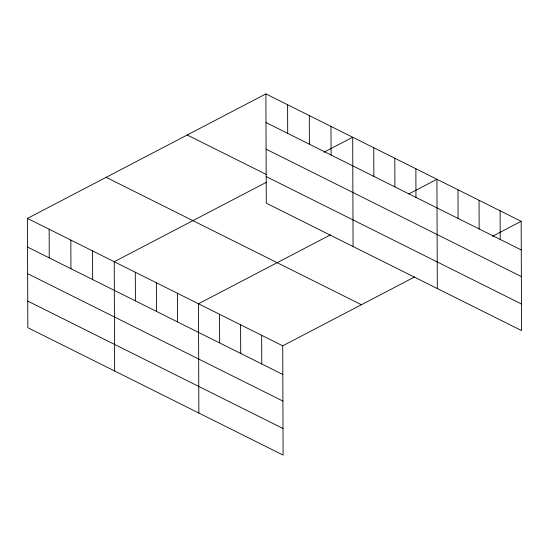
<?xml version="1.0" encoding="UTF-8"?>
<svg xmlns="http://www.w3.org/2000/svg" width="549" height="549" viewBox="0 0 549 549"><rect width="100%" height="100%" fill="white"/><g stroke="black" fill="none" stroke-linecap="round" stroke-linejoin="round"><path stroke-width="0.82" d="M414.708 276.902L282.721 345.815L283.106 455.094L27.834 327.691L27.45 218.413L265.894 93.906L521.166 221.309L521.55 330.587L266.279 203.185L265.894 93.906M266.491 182.227L114.24 261.729L114.624 371.007M323.937 152.231L352.691 137.223L353.069 246.501M330.464 234.855L198.484 303.769L198.862 413.054M408.936 193.886L436.929 179.262L437.313 288.548M492.419 236.324L521.166 221.309M265.997 122.557L521.269 249.96M266.087 149.163L521.365 276.572M187.209 134.992L266.519 174.575M266.183 176.579L521.454 303.981M106.135 177.32L361.407 304.729M27.45 218.413L282.721 345.815M27.553 247.064L282.824 374.466M27.642 273.67L282.913 401.072M27.738 301.085L283.01 428.488M500.112 210.795L500.208 239.453M479.051 200.289L479.147 228.94M457.99 189.776L458.086 218.427M415.868 168.756L415.97 197.407M394.806 158.242L394.909 186.893M373.745 147.736L373.848 176.387M330.992 126.394L331.088 155.044M309.293 115.565L309.389 144.215M287.594 104.735L287.697 133.386M261.66 335.302L261.763 363.96M240.599 324.795L240.702 353.446M219.545 314.282L219.641 342.933M177.423 293.262L177.526 321.913M156.362 282.749L156.465 311.4M135.301 272.235L135.404 300.893M92.548 250.9L92.644 279.551M70.848 240.071L70.945 268.722M49.149 229.242L49.245 257.893"/></g></svg>
